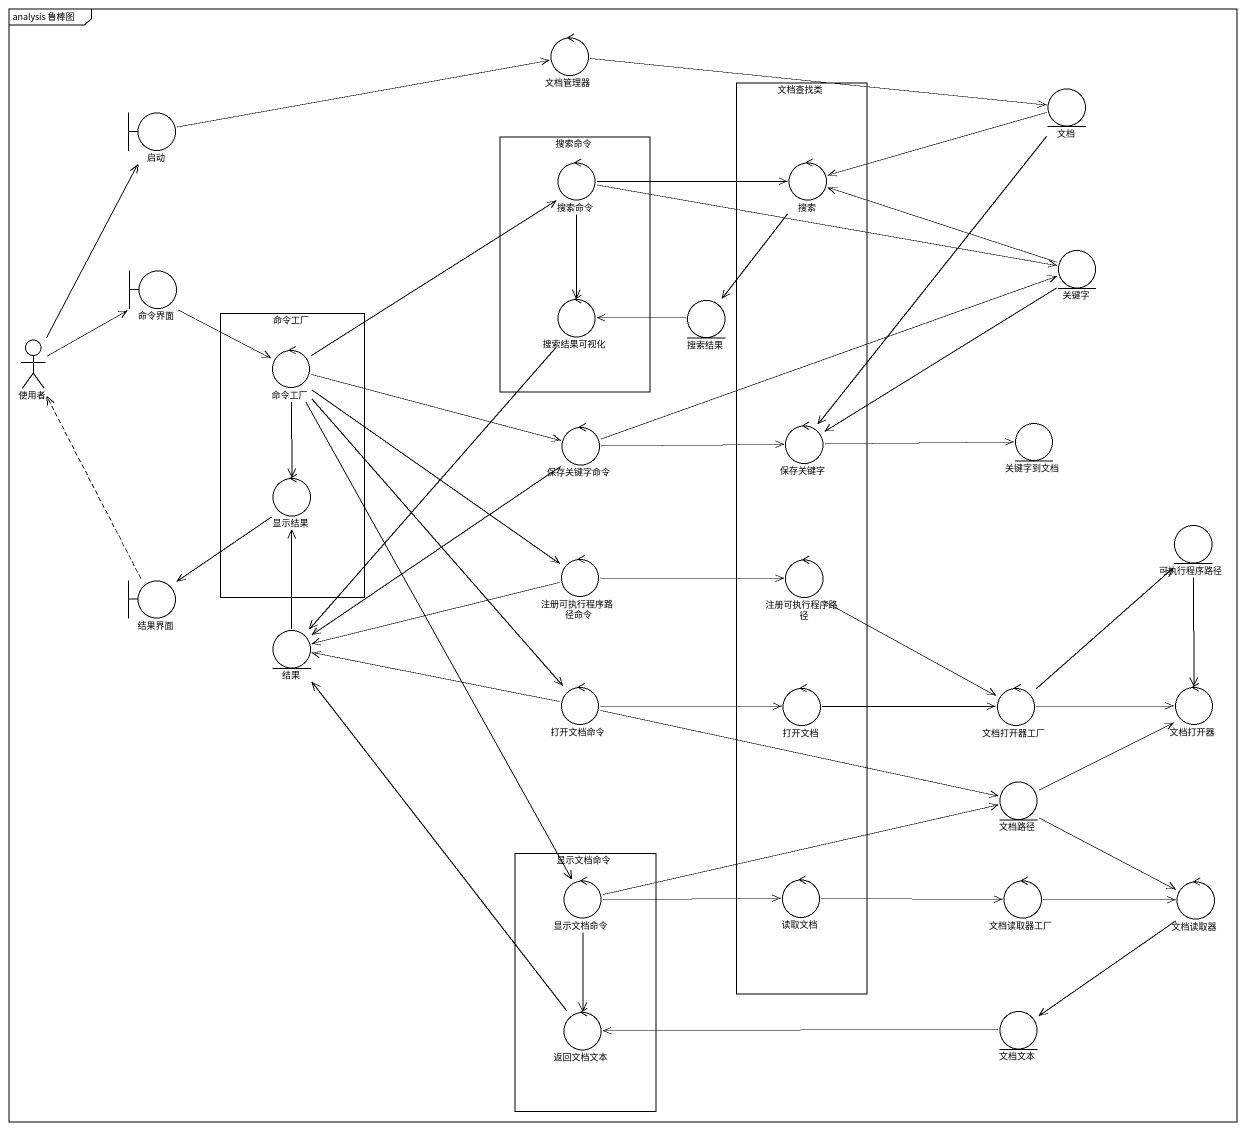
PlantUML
@startuml
mainframe analysis 鲁棒图
control 文档管理器
rectangle 文档查找类 {
  control 搜索
  control 保存关键字
  control 注册可执行程序路径
  control 打开文档
  control 读取文档
}
entity 文档
boundary 启动
rectangle 搜索命令 {
  control "搜索命令" as 搜索命令_2
  control 搜索结果可视化
}
boundary 命令界面
entity 关键字
rectangle 命令工厂 {
  control "命令工厂" as 命令工厂_2
  control 显示结果
}
entity 搜索结果
actor 使用者
control 保存关键字命令
entity 关键字到文档
entity 可执行程序路径
boundary 结果界面
control 注册可执行程序路径命令
entity 结果
control 打开文档命令
control 文档打开器工厂
control 文档打开器
entity 文档路径
rectangle 显示文档命令 {
  control "显示文档命令" as 显示文档命令_2
  control 返回文档文本
}
control 文档读取器工厂
control 文档读取器
entity 文档文本
文档管理器 -right-> 文档
文档 -left-> 搜索
文档 --> 保存关键字
启动 -right-> 文档管理器
搜索命令_2 -right-> 搜索
搜索命令_2 -right-> 关键字
搜索命令_2 --> 搜索结果可视化
搜索 --> 搜索结果
命令界面 -right-> 命令工厂_2
关键字 -left-> 搜索
关键字 --> 保存关键字
搜索结果可视化 --> 结果
搜索结果 -left-> 搜索结果可视化
使用者 -up-> 启动
使用者 -right-> 命令界面
命令工厂_2 -up-> 搜索命令_2
命令工厂_2 -right-> 保存关键字命令
命令工厂_2 --> 显示结果
命令工厂_2 --> 注册可执行程序路径命令
命令工厂_2 --> 打开文档命令
命令工厂_2 --> 显示文档命令_2
保存关键字命令 -right-> 关键字
保存关键字命令 -right-> 保存关键字
保存关键字命令 --> 结果
保存关键字 -right-> 关键字到文档
显示结果 --> 结果界面
可执行程序路径 --> 文档打开器
结果界面 .up.> 使用者
注册可执行程序路径命令 -right-> 注册可执行程序路径
注册可执行程序路径命令 -left-> 结果
注册可执行程序路径 --> 文档打开器工厂
结果 -up-> 显示结果
打开文档命令 -left-> 结果
打开文档命令 -right-> 打开文档
打开文档命令 -right-> 文档路径
打开文档 -right-> 文档打开器工厂
文档打开器工厂 -up-> 可执行程序路径
文档打开器工厂 -right-> 文档打开器
文档路径 -right-> 文档打开器
文档路径 -right-> 文档读取器
显示文档命令_2 -right-> 文档路径
显示文档命令_2 -right-> 读取文档
显示文档命令_2 --> 返回文档文本
读取文档 -right-> 文档读取器工厂
文档读取器工厂 -right-> 文档读取器
文档读取器 --> 文档文本
返回文档文本 -up-> 结果
文档文本 -left-> 返回文档文本
@enduml
